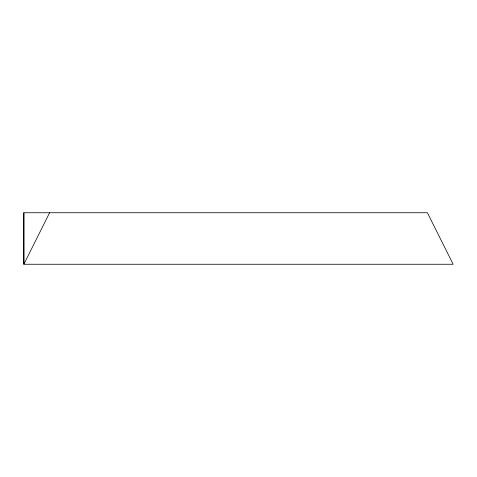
<?xml version="1.0" encoding="UTF-8"?>
<svg xmlns="http://www.w3.org/2000/svg" width="477" height="477" viewBox="0 0 477 477"><rect width="100%" height="100%" fill="white"/><g stroke="black" fill="none" stroke-linecap="round" stroke-linejoin="round"><path stroke-width="0.72" d="M23.85 212.742L23.85 264.258L453.15 264.258L427.392 212.742L23.85 212.742L23.85 264.258L49.608 212.742"/></g></svg>
